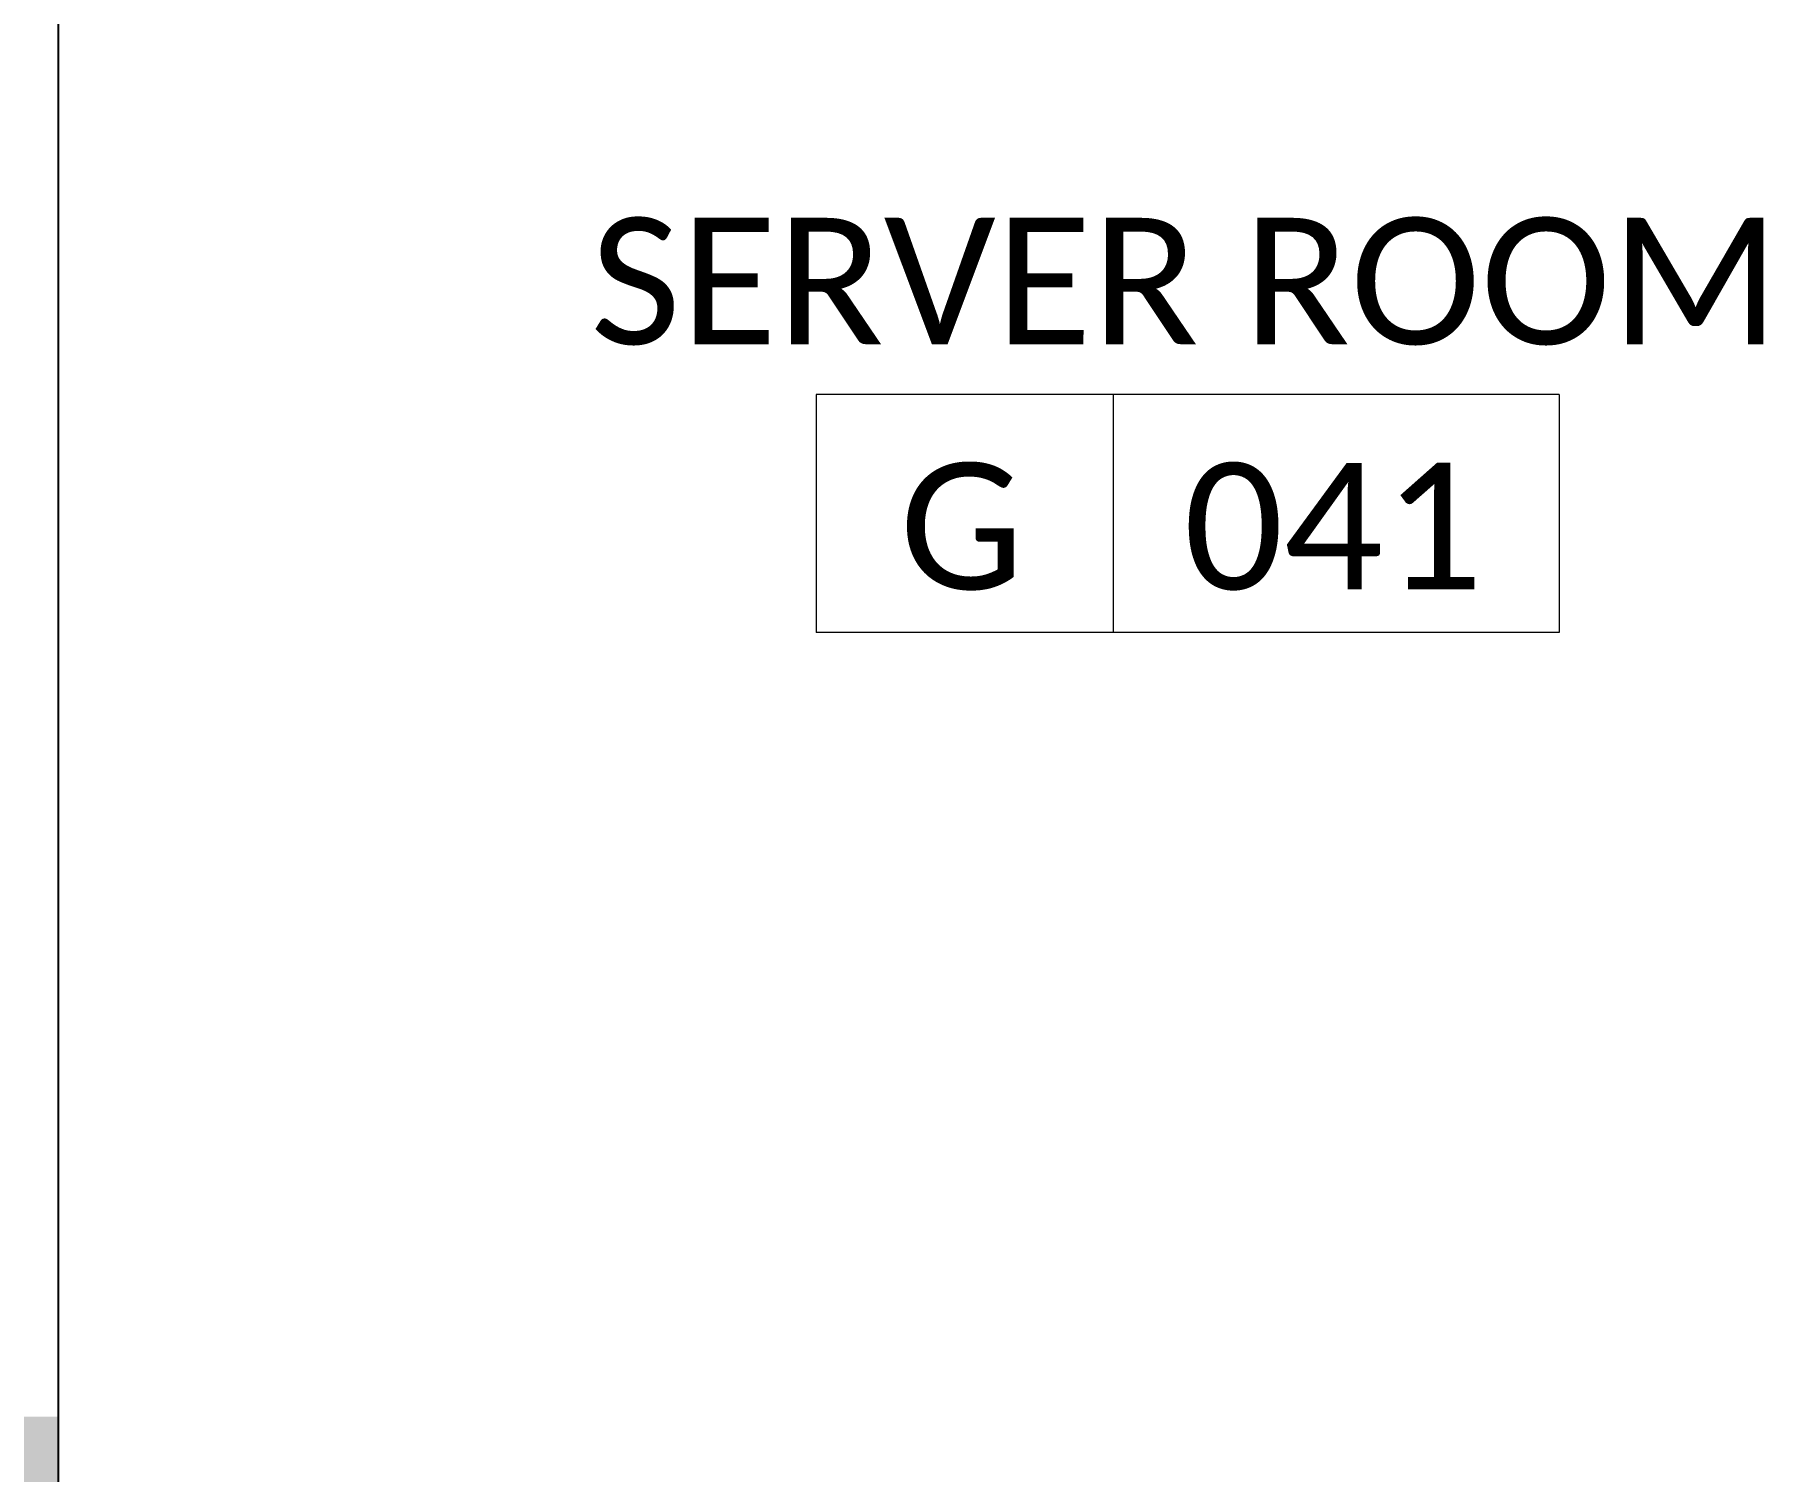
# Model space of a CAD drawing. Header units: metres. Extents: x 22.6 to 101.3, y 9.4 to 67.4.
# Drawn here: x 65.254 to 68.163, y 38.555 to 40.973 of the extents above; entities that cross this region are included whole.
import ezdxf

# ---------------------------------------------------------------- set-up
doc = ezdxf.new("R2010")
doc.units = ezdxf.units.M
doc.linetypes.add('ECG_Line-Ptrn-Sold', pattern=[9144.001, 9144, -0.001])
doc.layers.add('00', color=252, linetype='Continuous')
doc.layers.add('A-TEXT', color=7, linetype='ECG_Line-Ptrn-Sold', lineweight=13)
doc.styles.add('Calibri', font='calibri.ttf', dxfattribs={"height": 0.212639})

# ---------------------------------------------------------------- blocks, each defined once
blk = doc.blocks.new('ECG_G-Tag-Room - ECG_G-Tag-Room-Engl-1568319-GROUND FLOOR PLAN')
at = {"layer": 'A-TEXT'}
for p, q in [((-0.00625, 0), (-0.00625, -0.004)), ((0.00625, 0), (-0.00625, 0)), ((-0.00125, -0.004), (-0.00125, 0)), ((0.00625, 0), (0.00625, -0.004)), ((0.00625, -0.004), (-0.00625, -0.004))]:
    blk.add_line(p, q, dxfattribs=at)

msp = doc.modelspace()

# ---------------------------------------------------------------- hatches: boundary and pattern name
at = {"layer": '00'}
msp.add_hatch(color=252, dxfattribs=at).paths.add_polyline_path([(64.1939, 38.3473), (65.2939, 38.3473), (65.2939, 38.6473), (65.1939, 38.6473), (65.1939, 38.4973), (61.5939, 38.4973), (61.5939, 38.6473), (61.4939, 38.6473), (61.4939, 38.3473), (63.8939, 38.3473)], flags=0)

# ---------------------------------------------------------------- linework, layer by layer
at = {"layer": '00', "color": 252}
msp.add_line((65.2939, 42.3473), (65.2939, 38.3473), dxfattribs=at)

# ---------------------------------------------------------------- block references
at = {"layer": '00', "color": 252, "xscale": 99.99999999999993, "yscale": 99.99999999999993, "zscale": 99.99999999999993}
msp.add_blockref('ECG_G-Tag-Room - ECG_G-Tag-Room-Engl-1568319-GROUND FLOOR PLAN', (67.1945, 40.3669), dxfattribs=at)

# ---------------------------------------------------------------- texts
at = {"layer": '00', "color": 252, "attachment_point": 2, "line_spacing_factor": 1.156427, "style": 'Calibri'}
for s, insert, char_height, width in [('SERVER ROOM', (67.1897, 40.6645), 0.212639, 2.43), ('\\fCalibri|b0|i0|c178|p34|;G', (66.8142, 40.252), 0.212639, 0.255), ('041', (67.4397, 40.252), 0.21264, 0.612)]:
    msp.add_mtext(s, dxfattribs=dict(at, insert=insert, char_height=char_height, width=width))

doc.saveas('drawing.dxf')
